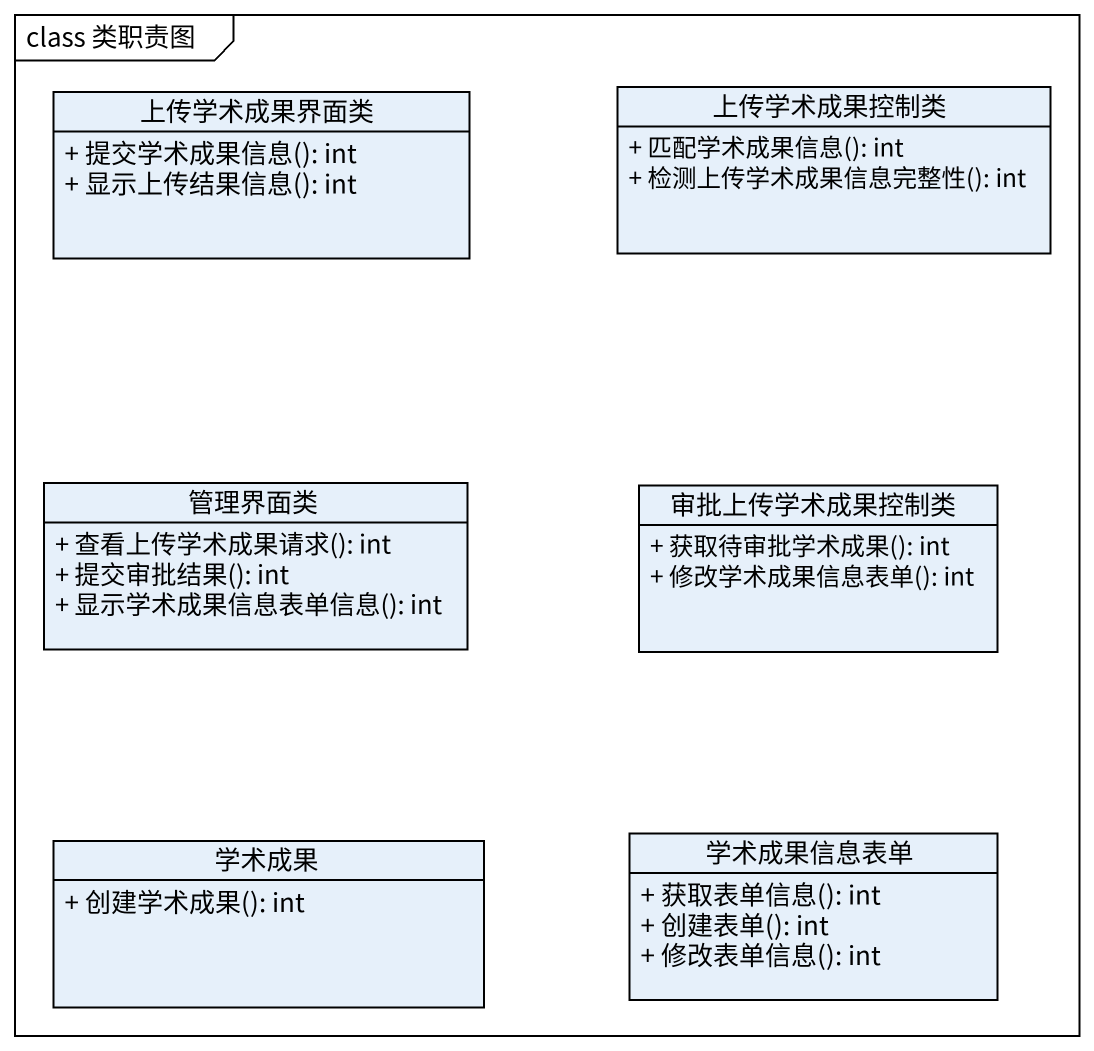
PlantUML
@startuml
mainframe class 类职责图
hide circle
hide empty members
skinparam classAttributeIconSize 0
class 上传学术成果界面类 {
  + 提交学术成果信息(): int
  + 显示上传结果信息(): int
}
class 上传学术成果控制类 {
  + 匹配学术成果信息(): int
  + 检测上传学术成果信息完整性(): int
}
class 管理界面类 {
  + 查看上传学术成果请求(): int
  + 提交审批结果(): int
  + 显示学术成果信息表单信息(): int
}
class 审批上传学术成果控制类 {
  + 获取待审批学术成果(): int
  + 修改学术成果信息表单(): int
}
class 学术成果 {
  + 创建学术成果(): int
}
class 学术成果信息表单 {
  + 获取表单信息(): int
  + 创建表单(): int
  + 修改表单信息(): int
}
@enduml
